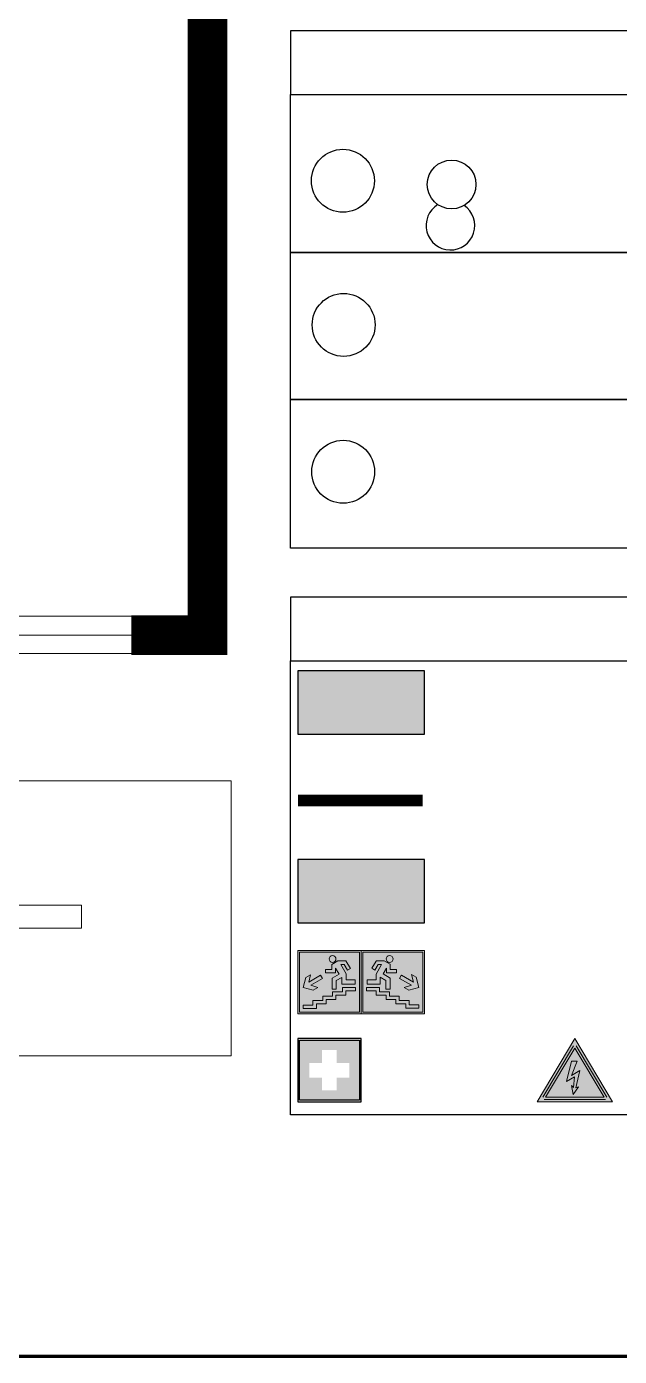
# Model space of a CAD drawing. Header units: millimetres. Extents: x 13810 to 67229, y 12374 to 21950.
# Drawn here: x 24685.5 to 24760.5, y 19082 to 19250.1 of the extents above; entities that cross this region are included whole.
import ezdxf

# ---------------------------------------------------------------- set-up
doc = ezdxf.new("R2010")
doc.units = ezdxf.units.MM
doc.layers.add('План_Штампы', color=7, linetype='Continuous')

# ---------------------------------------------------------------- blocks, each defined once
blk = doc.blocks.new('A$C3E6D3DDE')
at = {"lineweight": 5}
h = blk.add_hatch(color=40, dxfattribs=at)
h.paths.add_polyline_path([(24.1, 1.45), (16.46, -11.35), (31.74, -11.35)])
h.paths.add_polyline_path([(24.09, -0.46), (30.03, -10.41), (18.14, -10.41)], flags=16)
h.paths.add_polyline_path([(24.54, -3.08), (23.41, -6.02), (25.13, -5.01), (24.33, -8.5), (24.82, -8.27), (23.79, -9.86), (23.4, -8.04), (23.8, -8.43), (24.04, -6.29), (22.39, -7.25), (23.44, -3.08)], flags=0)
h = blk.add_hatch(color=256, dxfattribs=at)
h.paths.add_polyline_path([(24.37, 0.03, 0.567511), (23.82, 0.03), (17.59, -10.4, 0.582454), (17.86, -10.88), (30.32, -10.88, 0.582149), (30.6, -10.4)])
h.paths.add_polyline_path([(24.09, -0.46), (18.14, -10.41), (30.03, -10.41)], flags=16)
h.paths.add_polyline_path([(24.54, -3.08), (23.41, -6.02), (25.13, -5.01), (24.33, -8.5), (24.82, -8.27), (23.79, -9.86), (23.4, -8.04), (23.8, -8.43), (24.04, -6.29), (22.39, -7.25), (23.44, -3.08)], flags=0)
h = blk.add_hatch(color=40, dxfattribs=at)
h.paths.add_polyline_path([(24.09, -0.46), (18.14, -10.41), (30.03, -10.41)])
h.paths.add_polyline_path([(24.82, -8.27), (23.79, -9.86), (23.4, -8.04), (23.8, -8.43), (24.04, -6.29), (22.39, -7.25), (23.44, -3.08), (24.54, -3.08), (23.41, -6.02), (25.13, -5.01), (24.33, -8.5)], flags=16)
at = {"color": 40, "lineweight": 5}
for p, q in [((16.46, -11.35), (24.1, 1.45)), ((24.1, 1.45), (31.74, -11.35))]:
    blk.add_line(p, q, dxfattribs=at)
at = {"lineweight": 5}
for p, q in [((17.59, -10.4), (23.82, 0.03)), ((24.37, 0.03), (30.6, -10.4)), ((18.14, -10.41), (24.09, -0.46)), ((24.09, -0.46), (30.03, -10.41)), ((23.44, -3.08), (22.39, -7.25)), ((23.41, -6.02), (24.54, -3.08)), ((25.13, -5.01), (23.41, -6.02)), ((24.54, -3.08), (23.44, -3.08)), ((24.33, -8.5), (25.13, -5.01)), ((22.39, -7.25), (24.04, -6.29)), ((23.8, -8.43), (23.4, -8.04)), ((23.4, -8.04), (23.79, -9.86)), ((24.04, -6.29), (23.8, -8.43)), ((18.14, -10.41), (30.03, -10.41)), ((23.79, -9.86), (24.82, -8.27)), ((24.82, -8.27), (24.33, -8.5)), ((17.86, -10.88), (30.32, -10.88))]:
    blk.add_line(p, q, dxfattribs=at)
at = {"color": 50, "lineweight": 5}
blk.add_line((31.74, -11.35), (16.46, -11.35), dxfattribs=at)
blk = doc.blocks.new('A$C7B4425F7')
at = {"true_color": 0xffffff}
blk.add_hatch(color=7, dxfattribs=at).paths.add_polyline_path([(0, 0), (-16, 0), (-16, -8), (0, -8)])
h = blk.add_hatch(color=126)
h.paths.add_polyline_path([(-0.2, -0.2), (-15.8, -0.2), (-15.8, -7.8), (-0.2, -7.8)])
h.paths.add_polyline_path([(-11.76, -2.03), (-11.76, -3.66), (-11.17, -3.66, -0.568275), (-11.17, -6.18), (-12.58, -6.18), (-12.58, -2.03)], flags=16)
h.paths.add_polyline_path([(-13.33, -4.12, -0.495768), (-13.59, -6.18), (-15.03, -6.18), (-15.03, -2.03), (-13.59, -2.03, -0.487973)], flags=16)
h.paths.add_polyline_path([(-10.25, -2.03), (-9.48, -2.03), (-9.48, -6.18), (-10.25, -6.18)], flags=16)
h.paths.add_polyline_path([(-13.84, -3.69), (-14.24, -3.69), (-14.24, -3.03), (-13.9, -3.03, -0.692621)], flags=0)
h.paths.add_polyline_path([(-9.15, -2.03), (-8.4, -2.03), (-8.04, -3.07), (-7.68, -2.03), (-6.93, -2.03), (-7.64, -4.1), (-6.93, -6.18), (-7.68, -6.18), (-8.04, -5.14), (-8.4, -6.18), (-9.15, -6.18), (-8.44, -4.1)], flags=16)
h.paths.add_polyline_path([(-11.76, -4.46), (-11.42, -4.46, -0.692621), (-11.36, -5.12), (-11.76, -5.12)], flags=0)
h.paths.add_polyline_path([(-13.9, -5.2), (-14.24, -5.2), (-14.24, -4.55), (-13.84, -4.55, -0.708038)], flags=0)
edge = h.paths.add_edge_path(flags=16)
edge.add_ellipse((-5.51, -4.08), major_axis=(0, 2.05), ratio=0.586184, start_angle=0, end_angle=360)
edge = h.paths.add_edge_path(flags=0)
edge.add_ellipse((-5.51, -4.08), major_axis=(0, 1.14), ratio=0.454828, start_angle=0, end_angle=360)
h.paths.add_polyline_path([(-4.13, -4.96, 0.377264), (-3.48, -4.52, 0.0555), (-3.16, -2.03), (-1.66, -2.03), (-1.66, -4.96), (-0.96, -4.96), (-0.96, -7.01), (-1.75, -7.01), (-1.75, -6.18), (-3.3, -6.18), (-3.3, -7.02), (-4.13, -7.02)], flags=16)
h.paths.add_polyline_path([(-2.73, -2.91), (-2.28, -2.91), (-2.28, -4.96), (-3.05, -4.96, 0.079136)], flags=0)
at = {"color": 126}
blk.add_lwpolyline([(-16, -8), (0, -8), (0, 0), (-16, 0)], close=True, dxfattribs=at)
blk = doc.blocks.new('A$C18900ED3')
h = blk.add_hatch(color=126)
h.paths.add_polyline_path([(-0.18, -0.18), (-7.02, -0.18), (-7.02, -7.02), (-0.18, -7.02)])
h.paths.add_polyline_path([(-5.89, -4.46), (-5.89, -2.77), (-4.46, -2.77), (-4.46, -1.31), (-2.77, -1.31), (-2.77, -2.77), (-1.33, -2.77), (-1.33, -4.46), (-2.77, -4.46), (-2.77, -5.89), (-4.46, -5.89), (-4.46, -4.46)], flags=16)
at = {"color": 126}
for p, q in [((-7.2, 0), (-7.2, -7.2)), ((0, 0), (-7.2, 0)), ((0, -7.2), (0, 0)), ((-7.02, -7.02), (-7.02, -0.18)), ((-7.02, -0.18), (-0.18, -0.18)), ((-0.18, -0.18), (-0.18, -7.02)), ((-7.2, -7.2), (0, -7.2)), ((-0.18, -7.02), (-7.02, -7.02))]:
    blk.add_line(p, q, dxfattribs=at)
blk = doc.blocks.new('вниз 3')
at = {"lineweight": 0, "true_color": 0xffffff}
h = blk.add_hatch(color=7, dxfattribs=at)
h.dxf.hatch_style = 1
h.paths.add_polyline_path([(40997.5, -4475.69), (40997.25, -4475.28), (40995.76, -4476.15), (40995.97, -4475.23), (40995.39, -4475.56), (40995.05, -4476.83), (40996.33, -4477.17), (40996.91, -4476.83), (40996, -4476.55)], flags=0)
h.paths.add_polyline_path([(40999.81, -4473.95), (41000.22, -4473.95), (41000.64, -4474.67), (41001.03, -4474.43), (41000.46, -4473.49), (41000.42, -4473.49), (40999.43, -4473.49), (40998.68, -4473.92), (40998.68, -4474.57), (40997.88, -4474.57), (40997.88, -4475), (40999.14, -4475), (40999.14, -4474.43), (40999.14, -4474.38), (40999.59, -4475.15), (40998.72, -4475.67), (40998.72, -4477.06), (40999.24, -4477.06), (40999.24, -4475.96), (40999.95, -4475.56), (40999.95, -4476.43), (41001.61, -4476.43), (41001.61, -4475.88), (41000.47, -4475.88), (41000.47, -4475.12)], flags=0)
h.paths.add_polyline_path([(40999.2, -4473.24, 1), (40998.35, -4473.24, 1)], flags=0)
h.paths.add_polyline_path([(41000.46, -4477.26), (41001.69, -4477.26), (41001.69, -4476.84), (41000.03, -4476.84), (41000.03, -4477.39), (40998.78, -4477.39), (40998.78, -4477.95), (40997.53, -4477.95), (40997.53, -4478.5), (40996.29, -4478.5), (40996.29, -4479.06), (40995.05, -4479.06), (40995.05, -4479.48), (40995.29, -4479.48), (40996.72, -4479.48), (40996.72, -4478.92), (40997.97, -4478.92), (40997.97, -4478.36), (40999.2, -4478.36), (40999.2, -4477.81), (41000.46, -4477.81)], flags=0)
h.paths.add_polyline_path([(41002.37, -4472.17), (40994.37, -4472.17), (40994.37, -4480.17), (41002.37, -4480.17)])
h.paths.add_polyline_path([(41002.16, -4479.96), (40994.57, -4479.96), (40994.57, -4472.37), (41002.16, -4472.37)], flags=16)
h.paths.add_polyline_path([(41001.61, -4475.88), (41001.61, -4476.43), (40999.95, -4476.43), (40999.95, -4475.56), (40999.24, -4475.96), (40999.24, -4477.06), (40998.72, -4477.06), (40998.72, -4475.67), (40999.59, -4475.15), (40999.14, -4474.38), (40999.14, -4474.43), (40999.14, -4475), (40997.88, -4475), (40997.88, -4474.57), (40998.68, -4474.57), (40998.68, -4473.92), (40999.43, -4473.49), (41000.42, -4473.49), (41000.46, -4473.49), (41001.03, -4474.43), (41000.64, -4474.67), (41000.22, -4473.95), (40999.81, -4473.95), (41000.47, -4475.12), (41000.47, -4475.88)], flags=0)
h.paths.add_polyline_path([(41001.69, -4476.84), (41001.69, -4477.26), (41000.46, -4477.26), (41000.46, -4477.81), (40999.2, -4477.81), (40999.2, -4478.36), (40997.97, -4478.36), (40997.97, -4478.92), (40996.72, -4478.92), (40996.72, -4479.48), (40995.05, -4479.48), (40995.05, -4479.06), (40996.29, -4479.06), (40996.29, -4478.5), (40997.53, -4478.5), (40997.53, -4477.95), (40998.78, -4477.95), (40998.78, -4477.39), (41000.03, -4477.39), (41000.03, -4476.84)], flags=0)
h.paths.add_polyline_path([(40998.35, -4473.24, -1), (40999.2, -4473.24, -1)], flags=0)
h.paths.add_polyline_path([(40997.5, -4475.69), (40996, -4476.55), (40996.91, -4476.83), (40996.33, -4477.17), (40995.05, -4476.83), (40995.39, -4475.56), (40995.97, -4475.23), (40995.76, -4476.15), (40997.25, -4475.28)], flags=0)
at = {"lineweight": 0}
h = blk.add_hatch(color=126, dxfattribs=at)
h.dxf.hatch_style = 1
h.paths.add_polyline_path([(41002.16, -4472.37), (40994.57, -4472.37), (40994.57, -4479.96), (41002.16, -4479.96)])
h.paths.add_polyline_path([(40995.97, -4475.23), (40995.76, -4476.15), (40997.25, -4475.28), (40997.5, -4475.69), (40996, -4476.55), (40996.91, -4476.83), (40996.33, -4477.17), (40995.05, -4476.83), (40995.39, -4475.56)], flags=16)
h.paths.add_polyline_path([(40997.88, -4474.57), (40998.68, -4474.57), (40998.68, -4473.92), (40999.43, -4473.49), (41000.42, -4473.49), (41000.46, -4473.49), (41001.03, -4474.43), (41000.64, -4474.67), (41000.22, -4473.95), (40999.81, -4473.95), (41000.47, -4475.12), (41000.47, -4475.88), (41001.61, -4475.88), (41001.61, -4476.43), (40999.95, -4476.43), (40999.95, -4475.56), (40999.24, -4475.96), (40999.24, -4477.06), (40998.72, -4477.06), (40998.72, -4475.67), (40999.59, -4475.15), (40999.14, -4474.38), (40999.14, -4474.43), (40999.14, -4475), (40997.88, -4475)], flags=16)
h.paths.add_polyline_path([(40998.35, -4473.24, -1), (40999.2, -4473.24, -1)], flags=16)
h.paths.add_polyline_path([(40997.53, -4477.95), (40998.78, -4477.95), (40998.78, -4477.39), (41000.03, -4477.39), (41000.03, -4476.84), (41001.69, -4476.84), (41001.69, -4477.26), (41000.46, -4477.26), (41000.46, -4477.81), (40999.2, -4477.81), (40999.2, -4478.36), (40997.97, -4478.36), (40997.97, -4478.92), (40996.72, -4478.92), (40996.72, -4479.48), (40995.05, -4479.48), (40995.05, -4479.06), (40996.29, -4479.06), (40996.29, -4478.5), (40997.53, -4478.5)], flags=16)
at = {"lineweight": 0, "true_color": 0xffffff}
h = blk.add_hatch(color=7, dxfattribs=at)
h.dxf.hatch_style = 1
h.paths.add_polyline_path([(40999.2, -4473.24, 1), (40998.35, -4473.24, 1)])
h.paths.add_polyline_path([(40999.81, -4473.95), (41000.22, -4473.95), (41000.64, -4474.67), (41001.03, -4474.43), (41000.46, -4473.49), (41000.42, -4473.49), (40999.43, -4473.49), (40998.68, -4473.92), (40998.68, -4474.57), (40997.88, -4474.57), (40997.88, -4475), (40999.14, -4475), (40999.14, -4474.43), (40999.14, -4474.38), (40999.59, -4475.15), (40998.72, -4475.67), (40998.72, -4477.06), (40999.24, -4477.06), (40999.24, -4475.96), (40999.95, -4475.56), (40999.95, -4476.43), (41001.61, -4476.43), (41001.61, -4475.88), (41000.47, -4475.88), (41000.47, -4475.12)])
h.paths.add_polyline_path([(40999.2, -4477.81), (41000.46, -4477.81), (41000.46, -4477.26), (41001.69, -4477.26), (41001.69, -4476.84), (41000.03, -4476.84), (41000.03, -4477.39), (40998.78, -4477.39), (40998.78, -4477.95), (40997.53, -4477.95), (40997.53, -4478.5), (40996.29, -4478.5), (40996.29, -4479.06), (40995.05, -4479.06), (40995.05, -4479.48), (40995.29, -4479.48), (40996.72, -4479.48), (40996.72, -4478.92), (40997.97, -4478.92), (40997.97, -4478.36), (40999.2, -4478.36)])
h.paths.add_polyline_path([(40997.5, -4475.69), (40997.25, -4475.28), (40995.76, -4476.15), (40995.97, -4475.23), (40995.39, -4475.56), (40995.05, -4476.83), (40996.33, -4477.17), (40996.91, -4476.83), (40996, -4476.55)])
at = {"color": 126, "lineweight": 0}
for points in [[(40994.37, -4472.17), (41002.37, -4472.17), (41002.37, -4480.17), (40994.37, -4480.17)], [(40994.57, -4472.37), (41002.16, -4472.37), (41002.16, -4479.96), (40994.57, -4479.96)]]:
    blk.add_lwpolyline(points, close=True, dxfattribs=at)
for points in [[(40999.14, -4474.43), (40999.14, -4475), (40997.88, -4475), (40997.88, -4474.57), (40998.68, -4474.57), (40998.68, -4473.92), (40999.43, -4473.49), (41000.42, -4473.49), (41000.46, -4473.49), (41001.03, -4474.43), (41000.64, -4474.67), (41000.22, -4473.95), (40999.81, -4473.95), (41000.47, -4475.12), (41000.47, -4475.88), (41001.61, -4475.88), (41001.61, -4476.43), (40999.95, -4476.43), (40999.95, -4475.56), (40999.24, -4475.96), (40999.24, -4477.06), (40998.72, -4477.06), (40998.72, -4475.67), (40999.59, -4475.15), (40999.14, -4474.38), (40999.14, -4474.43)], [(40995.05, -4476.83), (40995.39, -4475.56), (40995.97, -4475.23), (40995.76, -4476.15), (40997.25, -4475.28), (40997.5, -4475.69), (40996, -4476.55), (40996.91, -4476.83), (40996.33, -4477.17), (40995.05, -4476.83)], [(40995.29, -4479.48), (40995.05, -4479.48), (40995.05, -4479.06), (40996.29, -4479.06), (40996.29, -4478.5), (40997.53, -4478.5), (40997.53, -4477.95), (40998.78, -4477.95), (40998.78, -4477.39), (41000.03, -4477.39), (41000.03, -4476.84), (41001.69, -4476.84), (41001.69, -4477.26), (41000.46, -4477.26), (41000.46, -4477.81), (40999.2, -4477.81), (40999.2, -4478.36), (40997.97, -4478.36), (40997.97, -4478.92), (40996.72, -4478.92), (40996.72, -4479.48), (40995.05, -4479.48)]]:
    blk.add_lwpolyline(points, dxfattribs=at)
blk.add_circle((40998.77, -4473.24), 0.426, dxfattribs=at)
blk = doc.blocks.new('вниз')
at = {"lineweight": 0, "true_color": 0xffffff}
h = blk.add_hatch(color=7, dxfattribs=at)
h.dxf.hatch_style = 1
h.paths.add_polyline_path([(40994.51, -4472.22), (40986.51, -4472.22), (40986.51, -4480.22), (40994.51, -4480.22)])
h.paths.add_polyline_path([(40994.31, -4472.42), (40994.31, -4480.01), (40986.71, -4480.01), (40986.71, -4472.42)], flags=16)
h.paths.add_polyline_path([(40988.43, -4473.53), (40989.43, -4473.53), (40990.19, -4473.96), (40990.19, -4474.6), (40991, -4474.6), (40991, -4475.06), (40989.73, -4475.06), (40989.73, -4474.46), (40989.3, -4475.18), (40990.17, -4475.7), (40990.17, -4477.11), (40989.63, -4477.11), (40989.63, -4476.01), (40988.94, -4475.59), (40988.94, -4476.46), (40988.94, -4476.46), (40987.47, -4476.46), (40987.26, -4476.46), (40987.26, -4475.92), (40988.4, -4475.92), (40988.4, -4475.2), (40989.1, -4473.99), (40988.66, -4473.99), (40988.24, -4474.7), (40987.86, -4474.47), (40988.41, -4473.56)], flags=0)
h.paths.add_polyline_path([(40990.55, -4473.29, -1), (40989.69, -4473.29, -1)], flags=0)
h.paths.add_polyline_path([(40988.85, -4476.89), (40988.85, -4477.43), (40990.1, -4477.43), (40990.1, -4477.99), (40991.34, -4477.99), (40991.34, -4478.54), (40992.59, -4478.54), (40992.59, -4479.09), (40993.83, -4479.09), (40993.83, -4479.52), (40992.17, -4479.52), (40992.17, -4478.97), (40990.91, -4478.97), (40990.91, -4478.41), (40989.68, -4478.41), (40989.68, -4477.86), (40988.43, -4477.86), (40988.43, -4477.31), (40987.6, -4477.31), (40987.18, -4477.31), (40987.18, -4476.89)], flags=0)
h.paths.add_polyline_path([(40991.61, -4475.33), (40993.12, -4476.2), (40992.9, -4475.27), (40993.48, -4475.6), (40993.83, -4476.88), (40992.56, -4477.22), (40991.97, -4476.88), (40992.9, -4476.61), (40991.38, -4475.74), (40991.58, -4475.39)], flags=0)
h.paths.add_polyline_path([(40990.19, -4473.96), (40989.43, -4473.53), (40988.43, -4473.53), (40988.41, -4473.56), (40987.86, -4474.47), (40988.24, -4474.7), (40988.66, -4473.99), (40989.1, -4473.99), (40988.4, -4475.2), (40988.4, -4475.92), (40987.26, -4475.92), (40987.26, -4476.46), (40987.47, -4476.46), (40988.94, -4476.46), (40988.94, -4476.27), (40988.94, -4475.59), (40989.63, -4476.01), (40989.63, -4477.11), (40990.17, -4477.11), (40990.17, -4475.7), (40989.3, -4475.18), (40989.73, -4474.46), (40989.73, -4475.06), (40991, -4475.06), (40991, -4474.6), (40990.19, -4474.6)], flags=0)
h.paths.add_polyline_path([(40990.55, -4473.29, 1), (40989.69, -4473.29, 1)], flags=0)
h.paths.add_polyline_path([(40991.61, -4475.33), (40991.58, -4475.39), (40991.38, -4475.74), (40992.9, -4476.61), (40991.97, -4476.88), (40992.56, -4477.22), (40993.83, -4476.88), (40993.48, -4475.6), (40992.9, -4475.27), (40993.12, -4476.2)], flags=0)
h.paths.add_polyline_path([(40990.1, -4477.43), (40988.85, -4477.43), (40988.85, -4476.89), (40987.18, -4476.89), (40987.18, -4477.31), (40987.6, -4477.31), (40988.43, -4477.31), (40988.43, -4477.86), (40989.68, -4477.86), (40989.68, -4478.41), (40990.91, -4478.41), (40990.91, -4478.97), (40992.17, -4478.97), (40992.17, -4479.52), (40993.83, -4479.52), (40993.83, -4479.09), (40992.59, -4479.09), (40992.59, -4478.54), (40991.34, -4478.54), (40991.34, -4477.99), (40990.1, -4477.99)], flags=0)
at = {"lineweight": 0}
h = blk.add_hatch(color=126, dxfattribs=at)
h.dxf.hatch_style = 1
h.paths.add_polyline_path([(40994.31, -4472.42), (40986.71, -4472.42), (40986.71, -4480.01), (40994.31, -4480.01)])
h.paths.add_polyline_path([(40988.43, -4473.53), (40989.43, -4473.53), (40990.19, -4473.96), (40990.19, -4474.6), (40991, -4474.6), (40991, -4475.06), (40989.73, -4475.06), (40989.73, -4474.46), (40989.3, -4475.18), (40990.17, -4475.7), (40990.17, -4477.11), (40989.63, -4477.11), (40989.63, -4476.01), (40988.94, -4475.59), (40988.94, -4476.46), (40988.94, -4476.46), (40987.47, -4476.46), (40987.26, -4476.46), (40987.26, -4475.92), (40988.4, -4475.92), (40988.4, -4475.2), (40989.1, -4473.99), (40988.66, -4473.99), (40988.24, -4474.7), (40987.86, -4474.47), (40988.41, -4473.56)], flags=16)
h.paths.add_polyline_path([(40990.55, -4473.29, -1), (40989.69, -4473.29, -1)], flags=16)
h.paths.add_polyline_path([(40988.85, -4476.89), (40988.85, -4477.43), (40990.1, -4477.43), (40990.1, -4477.99), (40991.34, -4477.99), (40991.34, -4478.54), (40992.59, -4478.54), (40992.59, -4479.09), (40993.83, -4479.09), (40993.83, -4479.52), (40992.17, -4479.52), (40992.17, -4478.97), (40990.91, -4478.97), (40990.91, -4478.41), (40989.68, -4478.41), (40989.68, -4477.86), (40988.43, -4477.86), (40988.43, -4477.31), (40987.6, -4477.31), (40987.18, -4477.31), (40987.18, -4476.89)], flags=16)
h.paths.add_polyline_path([(40991.61, -4475.33), (40993.12, -4476.2), (40992.9, -4475.27), (40993.48, -4475.6), (40993.83, -4476.88), (40992.56, -4477.22), (40991.97, -4476.88), (40992.9, -4476.61), (40991.38, -4475.74), (40991.58, -4475.39)], flags=16)
at = {"lineweight": 0, "true_color": 0xffffff}
h = blk.add_hatch(color=7, dxfattribs=at)
h.dxf.hatch_style = 1
h.paths.add_polyline_path([(40989.73, -4474.46), (40989.73, -4475.06), (40991, -4475.06), (40991, -4474.6), (40990.19, -4474.6), (40990.19, -4473.96), (40989.43, -4473.53), (40988.43, -4473.53), (40988.41, -4473.56), (40987.86, -4474.47), (40988.24, -4474.7), (40988.66, -4473.99), (40989.1, -4473.99), (40988.4, -4475.2), (40988.4, -4475.92), (40987.26, -4475.92), (40987.26, -4476.46), (40987.47, -4476.46), (40988.94, -4476.46), (40988.94, -4475.59), (40989.63, -4476.01), (40989.63, -4477.11), (40990.17, -4477.11), (40990.17, -4475.7), (40989.3, -4475.18)])
h.paths.add_polyline_path([(40989.69, -4473.29, 1), (40990.55, -4473.29, 1)])
h.paths.add_polyline_path([(40991.61, -4475.33), (40991.58, -4475.39), (40991.38, -4475.74), (40992.9, -4476.61), (40991.97, -4476.88), (40992.56, -4477.22), (40993.83, -4476.88), (40993.48, -4475.6), (40992.9, -4475.27), (40993.12, -4476.2)])
h.paths.add_polyline_path([(40990.1, -4477.43), (40988.85, -4477.43), (40988.85, -4476.89), (40987.18, -4476.89), (40987.18, -4477.31), (40987.6, -4477.31), (40988.43, -4477.31), (40988.43, -4477.86), (40989.68, -4477.86), (40989.68, -4478.41), (40990.91, -4478.41), (40990.91, -4478.97), (40992.17, -4478.97), (40992.17, -4479.52), (40993.83, -4479.52), (40993.83, -4479.09), (40992.59, -4479.09), (40992.59, -4478.54), (40991.34, -4478.54), (40991.34, -4477.99), (40990.1, -4477.99)])
at = {"color": 126, "lineweight": 0}
for points in [[(40986.51, -4472.22), (40994.51, -4472.22), (40994.51, -4480.22), (40986.51, -4480.22)], [(40986.71, -4472.42), (40994.31, -4472.42), (40994.31, -4480.01), (40986.71, -4480.01)]]:
    blk.add_lwpolyline(points, close=True, dxfattribs=at)
for points in [[(40987.47, -4476.46), (40987.26, -4476.46), (40987.26, -4475.92), (40988.4, -4475.92), (40988.4, -4475.2), (40989.1, -4473.99), (40988.66, -4473.99), (40988.24, -4474.7), (40987.86, -4474.47), (40988.41, -4473.56), (40988.43, -4473.53), (40989.43, -4473.53), (40990.19, -4473.96), (40990.19, -4474.6), (40991, -4474.6), (40991, -4475.06), (40989.73, -4475.06), (40989.73, -4474.46), (40989.3, -4475.18), (40990.17, -4475.7), (40990.17, -4477.11), (40989.63, -4477.11), (40989.63, -4476.01), (40988.94, -4475.59), (40988.94, -4476.46)], [(40987.47, -4476.46), (40988.94, -4476.46), (40988.94, -4476.27)], [(40991.58, -4475.39), (40991.38, -4475.74), (40992.9, -4476.61), (40991.97, -4476.88), (40992.56, -4477.22), (40993.83, -4476.88), (40993.48, -4475.6), (40992.9, -4475.27), (40993.12, -4476.2), (40991.61, -4475.33), (40991.58, -4475.39)], [(40987.6, -4477.31), (40987.18, -4477.31), (40987.18, -4476.89), (40988.85, -4476.89), (40988.85, -4477.43), (40990.1, -4477.43), (40990.1, -4477.99), (40991.34, -4477.99), (40991.34, -4478.54), (40992.59, -4478.54), (40992.59, -4479.09), (40993.83, -4479.09), (40993.83, -4479.52), (40992.17, -4479.52), (40992.17, -4478.97), (40990.91, -4478.97), (40990.91, -4478.41), (40989.68, -4478.41), (40989.68, -4477.86), (40988.43, -4477.86), (40988.43, -4477.31), (40987.6, -4477.31)]]:
    blk.add_lwpolyline(points, dxfattribs=at)
blk.add_circle((40990.12, -4473.29), 0.432, dxfattribs=at)
blk = doc.blocks.new('A$C32E8229D')
at = {"true_color": 0xffffff}
blk.add_hatch(color=7, dxfattribs=at).paths.add_polyline_path([(0, 0), (0, -8), (16, -8), (16, 0)])
h = blk.add_hatch(color=126)
h.paths.add_polyline_path([(0.2, -0.2), (15.8, -0.2), (15.8, -7.8), (0.2, -7.8)])
h.paths.add_polyline_path([(13.49, -2.05), (12.08, -2.05), (11.37, -2.63, 0.162397), (11.29, -2.84), (11.29, -3.63), (10.35, -3.63), (10.35, -4.05), (11.68, -4.05), (11.68, -3.48), (12.26, -4.28), (11.29, -5.1), (11.29, -6.78), (11.85, -6.78), (11.85, -5.44), (12.8, -4.64), (12.8, -5.94), (14.46, -5.94), (14.46, -5.39), (13.45, -5.39), (13.45, -3.97), (12.46, -2.59), (13.15, -2.59), (13.69, -3.34), (14.18, -3)], flags=16)
h.paths.add_polyline_path([(10.74, -1.82, 1), (11.8, -1.82, 1)], flags=16)
h.paths.add_polyline_path([(9.39, -3.59), (5.99, -3.59), (6.56, -3.03), (5.91, -3.03), (5.1, -3.83), (5.91, -4.64), (6.56, -4.64), (5.99, -4.09), (9.39, -4.09)], flags=16)
h.paths.add_polyline_path([(4.29, -1.08), (1.72, -1.08), (1.72, -6.6), (4.29, -6.6)], flags=16)
at = {"color": 126}
blk.add_lwpolyline([(16, -8), (0, -8), (0, 0), (16, 0)], close=True, dxfattribs=at)

msp = doc.modelspace()

# ---------------------------------------------------------------- linework, layer by layer
at = {"color": 2, "lineweight": 100}
msp.add_lwpolyline([(24287.54, 19476.98), (24887.54, 19476.98), (24887.54, 19081.98), (24287.54, 19081.98)], close=True, dxfattribs=at)
at = {"lineweight": 0, "const_width": 5}
msp.add_lwpolyline([(24698.78, 19173.19), (24708.43, 19173.19), (24708.43, 19258.52)], dxfattribs=at)
for points in [[(24718.93, 19241.56), (24862.7, 19241.56), (24862.7, 19249.61), (24718.93, 19249.61)], [(24718.93, 19241.56), (24862.7, 19241.56), (24862.7, 19184.16), (24718.93, 19184.16)], [(24718.93, 19169.92), (24862.7, 19169.92), (24862.7, 19177.97), (24718.93, 19177.97)], [(24718.93, 19169.92), (24862.7, 19169.92), (24862.7, 19112.52), (24718.93, 19112.52)]]:
    msp.add_lwpolyline(points, close=True)
for points in [[(24777.35, 19221.57), (24718.93, 19221.57), (24862.7, 19221.57)], [(24777.35, 19202.99), (24718.93, 19202.99), (24862.7, 19202.99)]]:
    msp.add_lwpolyline(points)
at = {"lineweight": 0}
for points in [[(24633.41, 19175.58), (24702.85, 19175.58)], [(24633.63, 19173.19), (24703.07, 19173.19)], [(24633.1, 19170.84), (24702.54, 19170.84)], [(24631.42, 19154.75), (24711.44, 19154.75), (24711.44, 19119.97), (24657.86, 19119.97), (24657.86, 19136.11), (24692.48, 19136.11), (24692.48, 19139.05), (24631.42, 19139.05)]]:
    msp.add_lwpolyline(points, dxfattribs=at)
at = {"color": 126, "lineweight": 80, "true_color": 0x008754, "const_width": 1.5}
msp.add_lwpolyline([(24735.65, 19152.27), (24719.86, 19152.27)], dxfattribs=at)
for centre, radius in [((24725.56, 19230.64), 3.98), ((24739.31, 19230.17), 3.08), ((24725.65, 19212.41), 3.98), ((24725.59, 19193.84), 3.98)]:
    msp.add_circle(centre, radius)
msp.add_arc((24739.16, 19224.97), 3.08, 120.7434, 55.8808)

# ---------------------------------------------------------------- block references
at = {"color": 126, "true_color": 0x008754}
for name, p in [('вниз 3', (-16274.52, 23605.47)), ('вниз', (-16258.65, 23605.52)), ('вниз', (-16258.65, 23605.52))]:
    msp.add_blockref(name, p, dxfattribs=at)
for name, p, xscale, yscale, zscale in [('A$C18900ED3', (24727.86, 19122.16), 1.111111111007631, 1.111111111007631, 1.111111111007631), ('A$C3E6D3DDE', (24739.84, 19121.25), 0.625, 0.625, 0.625)]:
    msp.add_blockref(name, p, dxfattribs=dict(xscale=xscale, yscale=yscale, zscale=zscale))
at = {"layer": 'План_Штампы'}
msp.add_blockref('A$C7B4425F7', (24735.86, 19168.65), dxfattribs=at)
at = {"layer": 'План_Штампы', "color": 126, "true_color": 0x008754, "xscale": -1}
msp.add_blockref('A$C32E8229D', (24735.86, 19144.81), dxfattribs=at)

doc.saveas('drawing.dxf')
